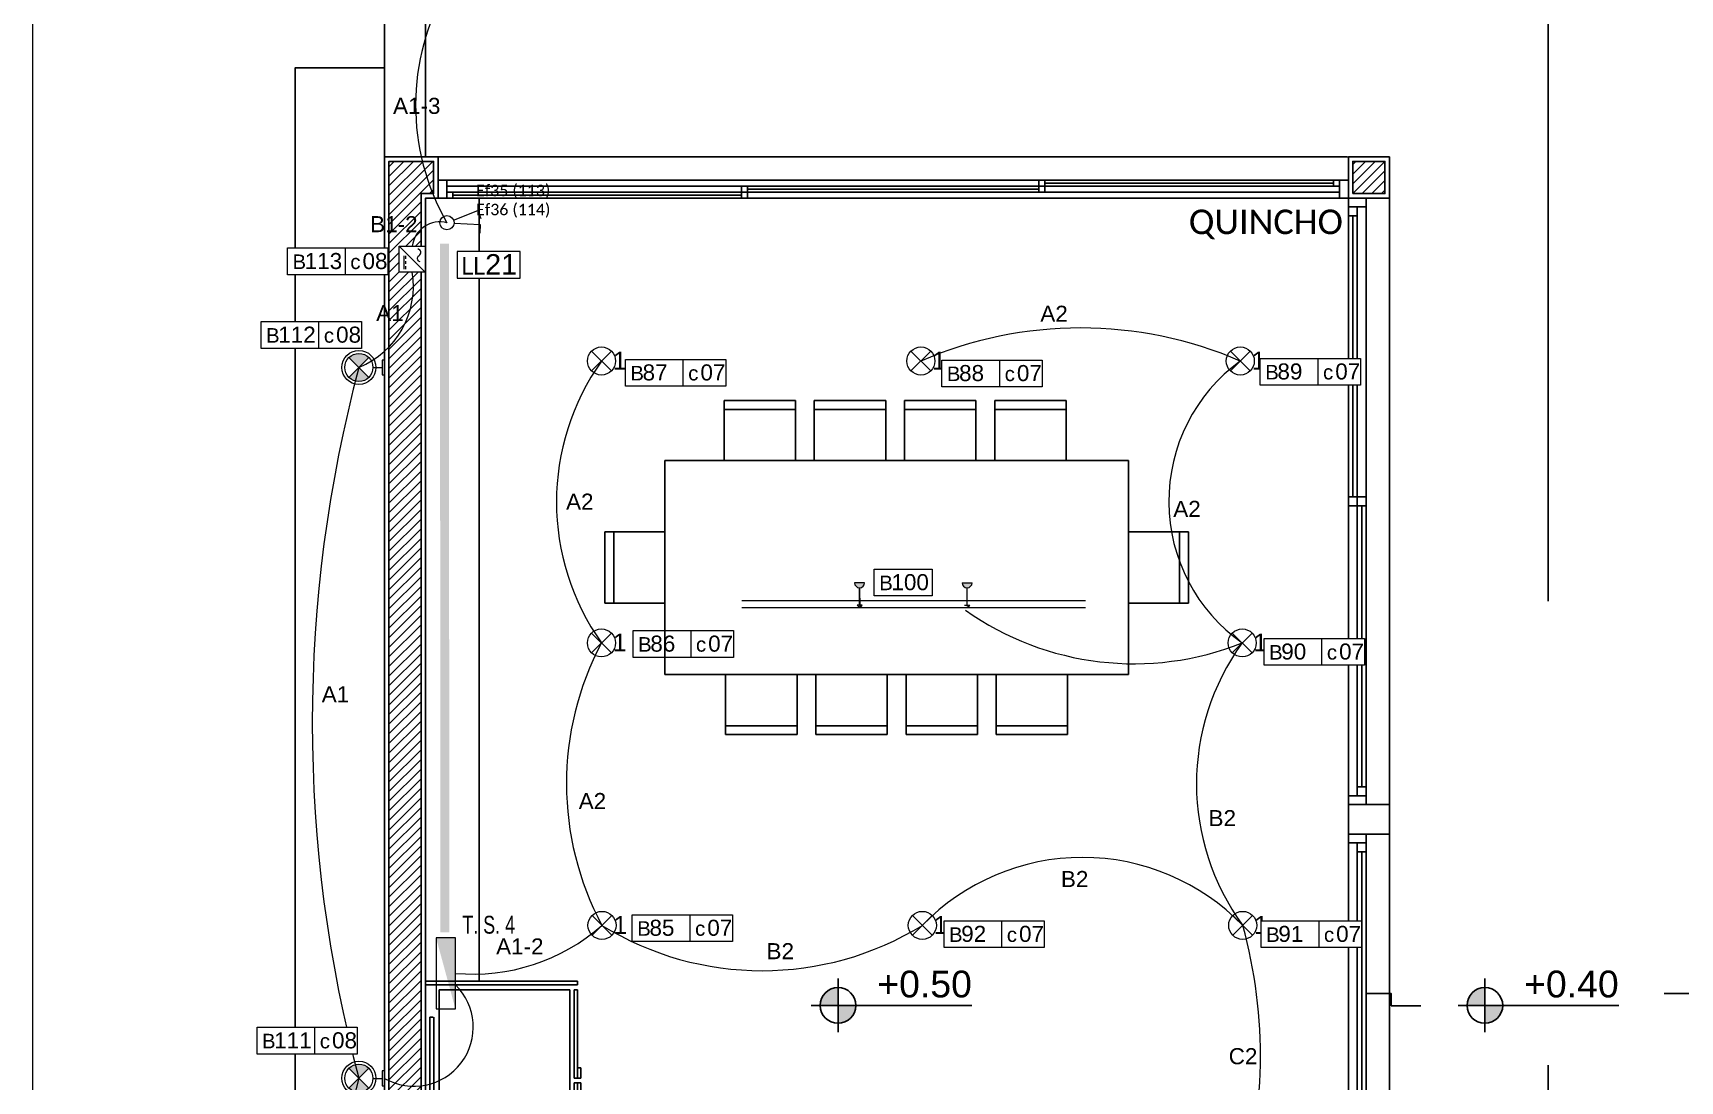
# Model space of a CAD drawing. Header units: millimetres. Extents: x 430 to 1353, y -204 to 152.
# Drawn here: x 641.06 to 650.29, y -39.14 to -33.26 of the extents above; entities that cross this region are included whole.
import ezdxf
from ezdxf.enums import TextEntityAlignment as Align

# ---------------------------------------------------------------- set-up
doc = ezdxf.new("R2010")
doc.units = ezdxf.units.MM
doc.linetypes.add('DASHED', pattern=[0.3, 0.17, -0.13])
doc.layers.get('0').update_dxf_attribs({"color": 250})
for name, color, linetype in [('A Eq. Movil', 252, 'Continuous'), ('AN - Designacion Corte 1-50', 252, 'Continuous'), ('AN - Designacion Nivel 1-50', 252, 'Continuous'), ('AR - Carpinteria', 252, 'Continuous'), ('AR - Equipamiento Fijo', 252, 'Continuous'), ('AR - Ht', 252, 'Continuous'), ('AR - Proyeccion', 252, 'DASHED'), ('AR - Vista 05', 252, 'Continuous'), ('AR - Vista 2', 252, 'Continuous'), ('AR - Vista 4', 252, 'Continuous'), ('AR-VISTA-1', 252, 'Continuous'), ('ND- ESPACIOS', 253, 'Continuous')]:
    doc.layers.add(name, color=color, linetype=linetype)
for name, color, linetype, lineweight in [('ND-Apliques', 1, 'Continuous', 15), ('ND-GLOBAL_Notas', 252, 'Continuous', 9), ('ND-IUG-C7', 230, 'Continuous', 13), ('ND-IUG-C8', 82, 'Continuous', 13), ('ND-LL_Num', 7, 'Continuous', 9), ('ND-Llaves', 92, 'Continuous', 9), ('ND-TABLEROS', 1, 'Continuous', 9), ('ND-texto', 251, 'Continuous', 15)]:
    doc.layers.add(name, color=color, linetype=linetype, lineweight=lineweight)
doc.styles.add('1', font='arial.ttf')
doc.styles.add('1.50 txt especificaciones', font='tahoma.ttf', dxfattribs={"height": 0.075})
doc.styles.add('50-TXT', font='GOTHIC.TTF', dxfattribs={"width": 0.75, "height": 0.1})
doc.styles.add('Arial', font='arial.ttf')
doc.styles.add('IMPLANTACION', font='arial.ttf', dxfattribs={"height": 0.3})
doc.styles.get("Standard").update_dxf_attribs({"font": 'arial.ttf'})
doc.styles.add('Texto Simbolos 1 50', font='arial.ttf', dxfattribs={"height": 0.15})

# ---------------------------------------------------------------- blocks, each defined once
blk = doc.blocks.new('Aplique_ext_caja 7x7')
for p, q in [((-0.0556, 0.0556), (0.0556, -0.0556)), ((-0.0556, -0.0556), (0.0556, 0.0556))]:
    blk.add_line(p, q)
blk.add_circle((0, 0), 0.0786)
blk = doc.blocks.new('*U413')
blk.add_blockref('Aplique_ext_caja 7x7', (0, 0))
at = {"insert": (0.0634, 0.0523), "char_height": 0.1, "attachment_point": 1, "style": 'IMPLANTACION'}
blk.add_mtext_dynamic_manual_height_columns('1', width=0.080108, gutter_width=0.5582, heights=[0], dxfattribs=at)
blk = doc.blocks.new('*U414')
blk.add_blockref('Aplique_ext_caja 7x7', (0, 0))
at = {"insert": (0.0634, 0.0523), "char_height": 0.1, "attachment_point": 1, "style": 'IMPLANTACION'}
blk.add_mtext_dynamic_manual_height_columns('1', width=0.080108, gutter_width=0.5582, heights=[0], dxfattribs=at)
blk = doc.blocks.new('*U415')
blk.add_blockref('Aplique_ext_caja 7x7', (0, 0))
at = {"insert": (0.0634, 0.0523), "char_height": 0.1, "attachment_point": 1, "style": 'IMPLANTACION'}
blk.add_mtext_dynamic_manual_height_columns('1', width=0.080108, gutter_width=0.5582, heights=[0], dxfattribs=at)
blk = doc.blocks.new('*U416')
blk.add_blockref('Aplique_ext_caja 7x7', (0, 0))
at = {"insert": (0.0634, 0.0523), "char_height": 0.1, "attachment_point": 1, "style": 'IMPLANTACION'}
blk.add_mtext_dynamic_manual_height_columns('1', width=0.080108, gutter_width=0.5582, heights=[0], dxfattribs=at)
blk = doc.blocks.new('*U417')
blk.add_blockref('Aplique_ext_caja 7x7', (0, 0))
at = {"insert": (0.0634, 0.0523), "char_height": 0.1, "attachment_point": 1, "style": 'IMPLANTACION'}
blk.add_mtext_dynamic_manual_height_columns('1', width=0.080108, gutter_width=0.5582, heights=[0], dxfattribs=at)
blk = doc.blocks.new('*U418')
blk.add_blockref('Aplique_ext_caja 7x7', (0, 0))
at = {"insert": (0.0634, 0.0523), "char_height": 0.1, "attachment_point": 1, "style": 'IMPLANTACION'}
blk.add_mtext_dynamic_manual_height_columns('1', width=0.080108, gutter_width=0.5582, heights=[0], dxfattribs=at)
blk = doc.blocks.new('*U419')
blk.add_blockref('Aplique_ext_caja 7x7', (0, 0))
at = {"insert": (0.0634, 0.0523), "char_height": 0.1, "attachment_point": 1, "style": 'IMPLANTACION'}
blk.add_mtext_dynamic_manual_height_columns('1', width=0.080108, gutter_width=0.5582, heights=[0], dxfattribs=at)
blk = doc.blocks.new('*U377')
blk.add_blockref('Aplique_ext_caja 7x7', (0, 0))
at = {"insert": (0.0634, 0.0523), "char_height": 0.1, "attachment_point": 1, "style": 'IMPLANTACION'}
blk.add_mtext_dynamic_manual_height_columns('1', width=0.080108, gutter_width=0.5582, heights=[0], dxfattribs=at)
blk = doc.blocks.new('Aplieque_Cielo-tierra')
h = blk.add_hatch(color=256)
h.dxf.hatch_style = 1
h.paths.add_polyline_path([(0.0004, 0.1432), (-0.0552, 0.1988, 0.293406), (-0.0733, 0.1157, 0.107717), (-0.0552, 0.0876)])
h.paths.add_polyline_path([(0.0741, 0.1706, 0.107717), (0.056, 0.1988), (0.0004, 0.1432), (0.056, 0.0876, 0.293406)])
for p, q in [((-0.0552, 0.1988), (0.056, 0.0876)), ((-0.0552, 0.0876), (0.056, 0.1988)), ((-0.0413, 0), (0.0413, 0)), ((-0.0003, 0.0645), (-0.0003, 0.0125))]:
    blk.add_line(p, q)
blk.add_lwpolyline([(-0.0413, 0), (0.041, 0), (0.041, 0.0125), (-0.0413, 0.0125)], close=True)
for radius in [0.0953, 0.0786]:
    blk.add_circle((0.0004, 0.1432), radius)
blk = doc.blocks.new('N_Boca')
at = {"ltscale": 0.5}
blk.add_wipeout([(0, 0.15), (0.324, 0.15), (0.324, 0), (0, 0)], dxfattribs=at)
blk.add_lwpolyline([(0, 0.15), (0.324, 0.15), (0.324, 0), (0, 0)], close=True, dxfattribs=at)
at = {"ltscale": 0.5, "insert": (0.0277, 0.1135), "char_height": 0.0816, "attachment_point": 1, "style": '1'}
blk.add_mtext_dynamic_manual_height_columns('B', width=0.06653, gutter_width=2.041, heights=[0], dxfattribs=at)
at = {"ltscale": 0.5, "style": '1'}
blk.add_attdef('BOCA', (0.0961, 0.0319), '', height=0.09, dxfattribs=at)
blk = doc.blocks.new('Fuente')
blk.add_wipeout([(0, 0.201), (0.201, 0.201), (0.201, 0), (0, 0)])
at = {"lineweight": 9}
for p, q in [((0, 0), (0.201, 0.201)), ((0.076, 0.049), (0.099, 0.049)), ((0.076, 0.035), (0.179, 0.035)), ((0.116, 0.049), (0.139, 0.049)), ((0.155, 0.049), (0.179, 0.049))]:
    blk.add_line(p, q, dxfattribs=at)
blk.add_lwpolyline([(0, 0.201), (0.201, 0.201), (0.201, 0), (0, 0)], close=True, dxfattribs=at)
blk.add_lwpolyline([(0.123, 0.161, -0.62928), (0.073, 0.153, 0.691702), (0.023, 0.144)], format="xyb", dxfattribs=at)
blk = doc.blocks.new('Llave_2_puntos')
for points in [[(0, 0.11), (0, 0.2563), (0.0478, 0.2563)], [(0.0166, 0.1064), (0.0773, 0.2395), (0.1208, 0.2197)]]:
    blk.add_lwpolyline(points)
blk.add_circle((0, 0.07), 0.04)
blk = doc.blocks.new('N_Llave')
at = {"ltscale": 0.5}
blk.add_wipeout([(0, 0), (0.3527, 0), (0.3527, 0.15), (0, 0.15)], dxfattribs=at)
blk.add_wipeout([(0, 0), (0.3527, 0), (0.3527, 0.15), (0, 0.15)], dxfattribs=at)
blk.add_lwpolyline([(0, 0), (0.3527, 0), (0.3527, 0.15), (0, 0.15)], close=True, dxfattribs=at)
at = {"ltscale": 0.5, "insert": (0.0235, 0.0196), "char_height": 0.1, "attachment_point": 7, "style": '1.50 txt especificaciones'}
blk.add_mtext_dynamic_manual_height_columns('LL', width=0.024788, gutter_width=0.2779, heights=[0], dxfattribs=at)
at = {"ltscale": 0.5, "style": '1'}
blk.add_attdef('00', text='', height=1, dxfattribs=at).set_placement((0.1573, 0.0205), (0.3358, 0.0205), align=Align.ALIGNED)
blk = doc.blocks.new('Designacion Nivel Planta 1 50')
h = blk.add_hatch(color=256)
h.dxf.hatch_style = 1
h.paths.add_polyline_path([(0, 0.1, 0.414214), (-0.1, 0), (0, 0)])
h.paths.add_polyline_path([(0.1, 0), (0, 0), (0, -0.1, 0.414214)])
for p, q in [((0, -0.15), (0, 0.15)), ((0.75, 0), (-0.15, 0))]:
    blk.add_line(p, q)
blk.add_circle((0, 0), 0.1)
at = {"style": 'Texto Simbolos 1 50'}
blk.add_attdef('NIVEL', text='', height=0.15, dxfattribs=at).set_placement((0.75, 0), align=Align.BOTTOM_RIGHT)
blk = doc.blocks.new('Muko07pl')
at = {"color": 0, "linetype": 'ByBlock'}
for p, q in [((-0.2678, 0), (0.2238, 0)), ((-0.2678, -0.0155), (-0.2678, 0)), ((0.2238, -0.0155), (0.2238, 0)), ((-0.3983, -0.0443), (0.3543, -0.0443)), ((-0.3983, -0.6643), (-0.3983, -0.0443)), ((-0.2678, -0.0177), (0.2238, -0.0177)), ((0.3543, -0.0443), (0.3543, -0.6643)), ((0.3543, -0.6643), (-0.3983, -0.6643)), ((-0.3983, -0.6864), (-0.0886, -0.6864)), ((-0.3983, -0.7019), (-0.3983, -0.6864)), ((-0.3983, -0.7019), (-0.0886, -0.7019)), ((-0.1383, -0.7019), (-0.0886, -0.7019)), ((-0.1383, -0.7174), (-0.1383, -0.7019)), ((-0.0886, -0.7019), (-0.0886, -0.6864)), ((-0.0886, -0.7174), (-0.0886, -0.7019)), ((-0.0663, -0.6864), (0.3543, -0.6864)), ((-0.0663, -0.7019), (-0.0663, -0.6864)), ((-0.0663, -0.7174), (-0.0663, -0.7019)), ((-0.0663, -0.7019), (-0.0166, -0.7019)), ((-0.0663, -0.7019), (0.3543, -0.7019)), ((-0.0166, -0.7174), (-0.0166, -0.7019)), ((0.3543, -0.7019), (0.3543, -0.6864)), ((-0.1383, -0.7174), (-0.0886, -0.7174)), ((-0.0663, -0.7174), (-0.0166, -0.7174))]:
    blk.add_line(p, q, dxfattribs=at)
blk = doc.blocks.new('*U493')
at = {"color": 8}
for p, q in [((1.675, 0.025), (0.1, 0.025)), ((1.725, 0.075), (3.3, 0.075))]:
    blk.add_line(p, q, dxfattribs=at)
at = {"layer": 'AR - Carpinteria'}
for p, q in [((0.05, 0.1), (3.35, 0.1)), ((0.05, 0), (3.35, 0)), ((0.1, 0.05), (1.675, 0.05)), ((3.3, 0.05), (1.725, 0.05))]:
    blk.add_line(p, q, dxfattribs=at)
for points in [[(0, 0), (0.05, 0), (0.05, 0.1), (0, 0.1)], [(1.725, 0.1), (1.675, 0.1), (1.675, 0.05), (1.725, 0.05)], [(3.35, 0.1), (3.3, 0.1), (3.3, 0.05), (3.35, 0.05)], [(3.35, 0), (3.4, 0), (3.4, 0.1), (3.35, 0.1)], [(0.05, 0), (0.1, 0), (0.1, 0.05), (0.05, 0.05)], [(1.675, 0), (1.725, 0), (1.725, 0.05), (1.675, 0.05)]]:
    blk.add_lwpolyline(points, close=True, dxfattribs=at)
blk = doc.blocks.new('*U495')
for p, q in [((0, 0.1), (5.1, 0.1)), ((0, 0.1), (0, 0)), ((0.05, 0.1), (0.05, 0)), ((5.05, 0.1), (5.05, 0)), ((5.1, 0.1), (5.1, 0)), ((0, 0), (5.1, 0)), ((0.05, 0.0667), (5.05, 0.0667)), ((0.05, 0.0333), (5.05, 0.0333))]:
    blk.add_line(p, q)
at = {"color": 8}
for p, q in [((0.0833, 0.0167), (1.7, 0.0167)), ((1.7333, 0.05), (3.3667, 0.05)), ((3.4, 0.0833), (5.0167, 0.0833))]:
    blk.add_line(p, q, dxfattribs=at)
for points in [[(3.3667, 0.0667), (3.4, 0.0667), (3.4, 0.1), (3.3667, 0.1)], [(5.0167, 0.0667), (5.05, 0.0667), (5.05, 0.1), (5.0167, 0.1)], [(0.0833, 0), (0.05, 0), (0.05, 0.0333), (0.0833, 0.0333)], [(1.7, 0.0333), (1.7333, 0.0333), (1.7333, 0.0667), (1.7, 0.0667)], [(1.7, 0), (1.7333, 0), (1.7333, 0.0333), (1.7, 0.0333)], [(3.3667, 0.0333), (3.4, 0.0333), (3.4, 0.0667), (3.3667, 0.0667)]]:
    blk.add_lwpolyline(points, close=True)
blk = doc.blocks.new('PLANTA BAJA')
at = {"layer": 'AR - Ht', "true_color": 0x383838, "transparency": 33554610}
h = blk.add_hatch(dxfattribs=at)
h.set_pattern_fill('ANSI31', color=250, scale=0.012)
h.set_pattern_definition([(45, (-605.2518, -51.777135), (-0.0269407684, 0.0269407684), [])])
h.paths.add_polyline_path([(23.605, 24.735), (23.425, 24.735), (23.425, 24.69), (22.52, 24.69), (22.52, 24.6304), (22.7591, 24.6304), (22.7591, 24.5804), (22.52, 24.5804), (22.52, 24.52), (23.425, 24.52), (23.425, 24.45), (23.605, 24.45)])
h.paths.add_polyline_path([(18.205, 30.805), (18.025, 30.805), (18.025, 30.625), (18.205, 30.625)])
h.paths.add_polyline_path([(0.205, 16.225), (1.215, 16.225), (1.215, 16.405), (0.025, 16.405), (0.025, 10.52), (0.205, 10.52), (0.205, 11.8904), (0.205, 13.0025), (1.1975, 13.0025), (1.1975, 13.0679), (0.5175, 13.0679), (0.5175, 13.1179), (1.1975, 13.1179), (1.1975, 13.1825), (0.205, 13.1825), (0.205, 14.9569), (0.82, 14.9569), (0.82, 15.0769), (0.205, 15.0769)])
h.paths.add_polyline_path([(4.45, 16.405), (2.165, 16.405), (2.165, 16.225), (3.625, 16.225), (3.625, 13.1825), (2.6375, 13.1825), (2.6375, 13.1179), (3.3175, 13.1179), (3.3175, 13.0679), (2.6375, 13.0679), (2.6375, 13.0025), (3.625, 13.0025), (3.625, 12.015), (3.805, 12.015), (3.805, 16.225), (4.45, 16.225)])
h.paths.add_polyline_path([(7.455, 16.405), (5.5, 16.405), (5.5, 16.225), (7.455, 16.225)])
h.paths.add_polyline_path([(7.34, 11.005), (3.805, 11.005), (3.805, 11.075), (3.625, 11.075), (3.625, 10.825), (4.155, 10.825), (4.155, 8.47), (3.625, 8.47), (3.625, 8.35), (4.275, 8.35), (4.275, 10.825), (7.22, 10.825), (7.22, 7.405), (7.225, 7.405), (7.225, 0.025), (7.405, 0.025), (7.405, 7.225), (7.475, 7.225), (7.475, 7.405), (7.34, 7.405)])
h.paths.add_polyline_path([(3.805, 7.405), (2.615, 7.405), (2.615, 7.8154), (2.495, 7.8154), (2.495, 7.405), (0.205, 7.405), (0.205, 7.96), (0.025, 7.96), (0.025, 0.025), (0.205, 0.025), (0.205, 7.225), (3.805, 7.225)])
h.paths.add_polyline_path([(11.69, 7.405), (9.89, 7.405), (9.725, 7.405), (9.725, 7.225), (11.69, 7.225)])
h.paths.add_polyline_path([(14.62, 11.005), (10.81, 11.005), (10.81, 10.825), (14.62, 10.825)])
h.paths.add_polyline_path([(18.225, 11.005), (15.875, 11.005), (15.875, 10.825), (18.055, 10.825), (18.055, 9.505), (17.475, 9.505), (17.475, 9.175), (17.215, 9.175), (17.215, 9.055), (18.055, 9.055), (18.055, 7.405), (17.47, 7.405), (17.47, 7.225), (18.035, 7.225), (18.195, 7.225), (18.22, 7.225), (18.22, 7.405), (18.175, 7.405), (18.175, 10.825), (18.225, 10.825)])
h.paths.add_polyline_path([(18.055, 9.425), (18.055, 9.175), (17.555, 9.175), (17.555, 9.425)], flags=16)
h.paths.add_polyline_path([(16.42, 7.405), (16.375, 7.405), (16.375, 9.95), (16.255, 9.95), (16.255, 7.405), (13.74, 7.405), (13.74, 7.225), (14.29, 7.225), (14.29, 5.415), (14.74, 5.415), (14.74, 7.225), (16.395, 7.225), (16.42, 7.2251)])
h.paths.add_polyline_path([(23.605, 16.405), (21.57, 16.405), (21.57, 16.225), (23.425, 16.225), (23.425, 11.685), (19.375, 11.685), (19.375, 12.365), (19.255, 12.365), (19.17, 12.365), (19.17, 12.245), (19.255, 12.245), (19.255, 11.005), (19.165, 11.005), (19.165, 10.825), (19.375, 10.825), (19.375, 11.565), (23.425, 11.565), (23.425, 7.405), (21.57, 7.405), (21.57, 7.225), (23.605, 7.225)])
h.paths.add_polyline_path([(18.22, 16.405), (17.91, 16.405), (17.91, 16.225), (18.055, 16.225), (18.055, 12.25), (18.22, 12.25), (18.22, 12.36), (18.175, 12.36), (18.175, 16.225), (18.22, 16.225)])
h.paths.add_polyline_path([(21.77, 23.57), (20.7625, 23.57), (20.7625, 23.535), (21.3625, 23.535), (21.3625, 23.435), (20.7625, 23.435), (20.7625, 23.4), (21.66, 23.4), (21.66, 23.165), (21.77, 23.165)])
h.paths.add_polyline_path([(18.9175, 23.535), (19.5125, 23.535), (19.5125, 23.57), (18.215, 23.57), (18.215, 23.615), (18.025, 23.615), (18.025, 19.825), (18.23, 19.825), (18.255, 19.825), (18.255, 20.005), (18.205, 20.005), (18.205, 23.4), (19.5125, 23.4), (19.5125, 23.435), (18.9175, 23.435)])
h.paths.add_polyline_path([(23.605, 30.805), (23.355, 30.805), (23.355, 30.625), (23.425, 30.625), (23.425, 26.15), (21.66, 26.15), (21.66, 24.52), (21.77, 24.52), (21.77, 26.04), (23.425, 26.04), (23.425, 25.785), (23.605, 25.785)])
h.paths.add_polyline_path([(3.825, 20.005), (2.3749, 20.005), (2.3749, 20.055), (2.265, 20.055), (2.265, 20.005), (0.205, 20.005), (0.205, 20.055), (0.025, 20.055), (0.025, 19.825), (3.825, 19.825)])
h.paths.add_polyline_path([(5.605, 23.61), (5.425, 23.61), (5.425, 20.005), (5.375, 20.005), (5.375, 19.825), (5.4, 19.825), (5.605, 19.825)])
h.paths.add_polyline_path([(5.605, 30.805), (5.425, 30.805), (5.425, 30.625), (5.605, 30.625)])
h.paths.add_polyline_path([(0.21, 21.41), (0.21, 21.66), (0.36, 21.66), (0.36, 21.41)], flags=16)
h.paths.add_polyline_path([(0.435, 21.66), (2.2649, 21.66), (2.2649, 20.905), (2.3749, 20.905), (2.3749, 21.66), (4.055, 21.66), (4.055, 20.96), (4.165, 20.96), (4.165, 21.635), (4.165, 22.685), (4.015, 22.685), (4.015, 21.77), (1.965, 21.77), (1.965, 22.685), (1.815, 22.685), (1.815, 21.77), (0.42, 21.77), (0.205, 21.77), (0.205, 30.625), (0.275, 30.625), (0.275, 30.805), (0.23, 30.805), (0.025, 30.805), (0.025, 21.085), (0.205, 21.085), (0.205, 21.335), (0.435, 21.335)])
h.paths.add_polyline_path([(1.995, 8.7404), (1.995, 9.055), (2.445, 9.055), (2.445, 8.7404)], flags=16)
h.paths.add_polyline_path([(2.615, 9.035), (2.615, 9.175), (0.205, 9.175), (0.205, 9.47), (0.025, 9.47), (0.025, 9.035), (0.025, 9.01), (0.205, 9.01), (0.205, 9.055), (1.915, 9.055), (1.915, 8.6604), (2.615, 8.6604)])
h.paths.add_polyline_path([(23.425, 21.935), (23.17, 21.935), (23.17, 22.09), (23.425, 22.09)], flags=16)
h.paths.add_polyline_path([(23.605, 23.4), (23.425, 23.4), (23.425, 23.335), (22.62, 23.335), (22.62, 23.2754), (22.8591, 23.2754), (22.8591, 23.2254), (22.62, 23.2254), (22.62, 23.165), (23.425, 23.165), (23.425, 22.165), (23.095, 22.165), (23.095, 21.935), (21.795, 21.935), (21.66, 21.935), (21.66, 21.865), (21.795, 21.865), (23.425, 21.865), (23.425, 20.005), (21.77, 20.005), (21.77, 21.115), (21.66, 21.115), (21.66, 20.005), (21.605, 20.005), (21.605, 19.825), (21.64, 19.825), (23.605, 19.825)])
at = {"layer": 'AR - Carpinteria'}
for p, q in [((5.3946, 30.83), (0.3, 30.83)), ((5.63, 23.635), (5.63, 30.6))]:
    blk.add_line(p, q, dxfattribs=at)
blk.add_lwpolyline([(5.4, 27.2), (5.63, 27.2), (5.63, 27.035), (5.4, 27.035)], close=True, dxfattribs=at)
at = {"layer": 'AR - Proyeccion', "ltscale": 20}
blk.add_lwpolyline([(0, 30.83), (0, 31.74), (6.52, 31.74), (6.52, 20.03), (17.09, 20.03), (17.09, 31.74), (23.63, 31.74), (23.63, 30.83)], dxfattribs=at)
at = {"layer": 'AR - Vista 05'}
for p, q in [((0.53, 30.6), (0.23, 30.6)), ((0.53, 26.21), (0.53, 30.6)), ((0.23, 26.21), (1.0818, 26.21)), ((1.0818, 26.21), (1.0818, 26.19)), ((1.0818, 26.19), (0.23, 26.19))]:
    blk.add_line(p, q, dxfattribs=at)
blk.add_lwpolyline([(0.23, 21.795), (0.23, 30.6), (0.3, 30.6), (0.3, 30.83), (0.23, 30.83), (0, 30.83), (0, 21.08)], dxfattribs=at)
blk.add_lwpolyline([(5.4, 30.6), (5.4, 30.83), (5.63, 30.83), (5.63, 30.6)], close=True, dxfattribs=at)
at = {"layer": 'AR - Vista 2'}
blk.add_lwpolyline([(0, 30.83), (0, 36.24), (0.23, 36.24), (0.23, 30.83)], dxfattribs=at)
at = {"layer": 'AR - Vista 4'}
blk.add_lwpolyline([(0.205, 21.77), (0.205, 30.625), (0.275, 30.625), (0.275, 30.805), (0.23, 30.805), (0.025, 30.805), (0.025, 21.105)], dxfattribs=at)
blk.add_lwpolyline([(5.425, 30.625), (5.425, 30.805), (5.605, 30.805), (5.605, 30.625)], close=True, dxfattribs=at)
at = {"layer": 'AR-VISTA-1'}
blk.add_lwpolyline([(0, 19.3), (-0.5, 19.3), (-0.5, 30.83), (-0.5, 31.33), (-0.0056, 31.33)], dxfattribs=at)
at = {"layer": 'AR - Carpinteria'}
blk.add_blockref('*U495', (0.3, 30.6), dxfattribs=at)
at = {"layer": 'AR - Carpinteria', "rotation": 270}
blk.add_blockref('*U493', (5.4, 30.6), dxfattribs=at)
at = {"layer": 'AR - Carpinteria', "xscale": -1, "rotation": 270}
blk.add_blockref('*U493', (5.4, 23.635), dxfattribs=at)
at = {"layer": 'AR - Equipamiento Fijo', "xscale": 1.178129104726381, "yscale": 1.178129104726381, "zscale": 1.178129104726381, "rotation": 90}
blk.add_blockref('Muko07pl', (0.2549, 25.7447), dxfattribs=at)
blk = doc.blocks.new('FGSDGSD')
for p, q in [((2422.4898, 1624.7408), (2422.4898, 1625.077)), ((2422.4898, 1625.077), (2422.8898, 1625.077)), ((2422.8898, 1625.077), (2422.8898, 1624.7408)), ((2422.4898, 1625.027), (2422.8898, 1625.027)), ((2422.0898, 1624.7408), (2422.0898, 1622.1446)), ((2423.2898, 1624.7408), (2422.0898, 1624.7408)), ((2423.2898, 1622.1446), (2423.2898, 1624.7408)), ((2421.7535, 1624.4008), (2422.0898, 1624.4008)), ((2421.7535, 1624.0008), (2421.7535, 1624.4008)), ((2421.8035, 1624.0008), (2421.8035, 1624.4008)), ((2423.626, 1624.4092), (2423.2898, 1624.4092)), ((2423.576, 1624.0092), (2423.576, 1624.4092)), ((2423.626, 1624.0092), (2423.626, 1624.4092)), ((2422.0898, 1624.0008), (2421.7535, 1624.0008)), ((2423.2898, 1624.0092), (2423.626, 1624.0092)), ((2421.7535, 1623.8954), (2422.0898, 1623.8954)), ((2421.7535, 1623.4954), (2421.7535, 1623.8954)), ((2421.8035, 1623.4954), (2421.8035, 1623.8954)), ((2423.626, 1623.9038), (2423.2898, 1623.9038)), ((2423.576, 1623.5038), (2423.576, 1623.9038)), ((2423.626, 1623.5038), (2423.626, 1623.9038)), ((2422.0898, 1623.4954), (2421.7535, 1623.4954)), ((2423.2898, 1623.5038), (2423.626, 1623.5038)), ((2421.7535, 1623.39), (2422.0898, 1623.39)), ((2421.7535, 1622.99), (2421.7535, 1623.39)), ((2421.8035, 1622.99), (2421.8035, 1623.39)), ((2423.626, 1623.3984), (2423.2898, 1623.3984)), ((2423.576, 1622.9984), (2423.576, 1623.3984)), ((2423.626, 1622.9984), (2423.626, 1623.3984)), ((2423.2898, 1622.9984), (2423.626, 1622.9984)), ((2422.0898, 1622.99), (2421.7535, 1622.99)), ((2422.0898, 1622.8846), (2421.7535, 1622.8846)), ((2421.7535, 1622.8846), (2421.7535, 1622.4846)), ((2421.8035, 1622.8846), (2421.8035, 1622.4846)), ((2423.2898, 1622.893), (2423.626, 1622.893)), ((2423.576, 1622.893), (2423.576, 1622.493)), ((2423.626, 1622.893), (2423.626, 1622.493)), ((2421.7535, 1622.4846), (2422.0898, 1622.4846)), ((2423.626, 1622.493), (2423.2898, 1622.493)), ((2422.0898, 1622.1446), (2423.2898, 1622.1446)), ((2422.4898, 1622.1446), (2422.4898, 1621.8083)), ((2422.8898, 1621.8083), (2422.8898, 1622.1446)), ((2422.4898, 1621.8583), (2422.8898, 1621.8583)), ((2422.4898, 1621.8083), (2422.8898, 1621.8083))]:
    blk.add_line(p, q)
blk = doc.blocks.new('Circuito')
at = {"ltscale": 0.5}
blk.add_wipeout([(0, 0.15), (0.2376, 0.15), (0.2376, 0), (0, 0)], dxfattribs=at)
blk.add_lwpolyline([(0, 0.15), (0.2376, 0.15), (0.2376, 0), (0, 0)], close=True, dxfattribs=at)
at = {"ltscale": 0.5, "insert": (0.0277, 0.1135), "char_height": 0.0816, "attachment_point": 1, "style": '1'}
blk.add_mtext_dynamic_manual_height_columns('c', width=0.06653, gutter_width=2.041, heights=[0], dxfattribs=at)
at = {"ltscale": 0.5, "style": '1'}
blk.add_attdef('BOCA', (0.0961, 0.0319), '', height=0.09, dxfattribs=at)

msp = doc.modelspace()

# ---------------------------------------------------------------- hatches: boundary and pattern name
at = {"layer": 'ND-Apliques'}
h = msp.add_hatch(color=256, dxfattribs=at)
h.dxf.hatch_style = 1
h.paths.add_polyline_path([(643.3978, -38.3036), (643.395, -34.4431), (643.3451, -34.4432), (643.3478, -38.3036)])
h = msp.add_hatch(color=256, dxfattribs=at)
h.dxf.hatch_style = 1
h.paths.add_polyline_path([(645.7233, -36.345), (645.6678, -36.345, 1)])
h.paths.add_polyline_path([(645.6955, -36.484), (645.7096, -36.47), (645.6815, -36.47)])
h = msp.add_hatch(color=256, dxfattribs=at)
h.dxf.hatch_style = 1
h.paths.add_polyline_path([(646.3263, -36.345), (646.2708, -36.345, 1)])
h.paths.add_polyline_path([(646.3127, -36.47), (646.2845, -36.47), (646.2986, -36.484)])
at = {"layer": 'ND-TABLEROS'}
h = msp.add_hatch(color=256, dxfattribs=at)
h.dxf.hatch_style = 1
h.paths.add_polyline_path([(643.4313, -38.3356), (643.3237, -38.3356), (643.4313, -38.7321)])

# ---------------------------------------------------------------- linework, layer by layer
at = {"layer": 'AN - Designacion Corte 1-50'}
for points in [[(648.8404, -38.7151), (648.6742, -38.7151), (648.6742, -38.6472), (648.5295, -38.6472)], [(650.5154, -38.7151), (650.3492, -38.7151), (650.3492, -38.6472), (650.2045, -38.6472)]]:
    msp.add_lwpolyline(points, dxfattribs=at)
at = {"layer": 'ND-Apliques'}
for p, q in [((645.7233, -36.345), (645.6678, -36.345)), ((646.2708, -36.345), (646.3263, -36.345)), ((645.0359, -36.444), (646.9612, -36.444)), ((645.6955, -36.47), (645.6955, -36.3727)), ((645.6986, -36.484), (645.6973, -36.3741)), ((646.2986, -36.47), (646.2986, -36.3727)), ((645.0359, -36.484), (646.9612, -36.484)), ((645.6955, -36.484), (645.6815, -36.47)), ((645.7096, -36.47), (645.6815, -36.47)), ((645.6955, -36.484), (645.7096, -36.47)), ((646.2845, -36.47), (646.3127, -36.47)), ((646.2986, -36.484), (646.3127, -36.47))]:
    msp.add_line(p, q, dxfattribs=at)
for centre in [(645.6955, -36.345), (646.2986, -36.345)]:
    msp.add_arc(centre, 0.0277, 180, 0, dxfattribs=at)
at = {"layer": 'ND-GLOBAL_Notas'}
msp.add_lwpolyline([(641.0647, -25.4423), (668.7291, -25.4423), (668.7291, -66.7575), (641.0647, -66.7575)], close=True, dxfattribs=at)
at = {"layer": 'ND-IUG-C7'}
for centre, radius, start, end in [((646.9341, -37.1687), 2.2524, 66.59529, 113.40472), ((645.3607, -35.8919), 1.3631, 144.57086, 215.41637), ((648.3998, -35.8879), 0.9717, 125.98441, 234.78912), ((647.2332, -35.1664), 1.6322, 234.69719, 291.80577), ((645.7402, -37.4707), 1.6864, 152.10681, 208.09927), ((648.9275, -37.4715), 1.3443, 144.02861, 216.17745), ((646.9449, -39.1317), 1.2476, 44.00287, 135.99713), ((643.5306, -37.4482), 1.0902, 264.77371, 311.47319), ((645.203, -38.9969), 2.739, 342.45244, 15.4973)]:
    msp.add_arc(centre, radius, start, end, dxfattribs=at)
at = {"layer": 'ND-IUG-C8'}
for centre, radius, start, end in [((644.5309, -33.668), 1.3225, 149.786, 209.86933), ((650.3591, -37.1297), 7.7292, 165.06389, 194.93611), ((643.1998, -38.8352), 0.3315, 240.03342, 45.69528), ((650.2751, -41.1178), 7.6491, 164.87399, 195.03082)]:
    msp.add_arc(centre, radius, start, end, dxfattribs=at)
at = {"layer": 'ND-TABLEROS'}
msp.add_lwpolyline([(643.3237, -38.7321), (643.4313, -38.7321), (643.4313, -38.3356), (643.3237, -38.3356)], close=True, dxfattribs=at)

# ---------------------------------------------------------------- block references
at = {"layer": 'AN - Designacion Nivel 1-50'}
for p, values in [((645.5752, -38.7137), {'NIVEL': '+0.50'}), ((649.199, -38.7137), {'NIVEL': '+0.40'})]:
    msp.add_blockref('Designacion Nivel Planta 1 50', p, dxfattribs=at).add_auto_attribs(values)
at = {"layer": 'AR - Vista 05'}
msp.add_blockref('PLANTA BAJA', (643.0342, -64.788), dxfattribs=at)
at = {"layer": 'ND-Apliques', "rotation": 90.00000000000001}
for p in [(643.0342, -35.138), (643.0342, -39.1222)]:
    msp.add_blockref('Aplieque_Cielo-tierra', p, dxfattribs=at)
at = {"layer": 'ND-Apliques'}
for name, p in [('*U413', (644.25, -35.1016)), ('*U416', (646.0394, -35.1016)), ('*U414', (647.8288, -35.1016)), ('*U419', (644.2498, -36.6818)), ('*U417', (647.8395, -36.6818)), ('*U418', (644.2527, -38.265)), ('*U377', (646.0475, -38.265)), ('*U415', (647.8424, -38.265))]:
    msp.add_blockref(name, p, dxfattribs=at)
at = {"layer": 'ND-Llaves', "rotation": 291.4773468594154}
msp.add_blockref('Llave_2_puntos', (643.3189, -34.3523), dxfattribs=at)

# ---------------------------------------------------------------- texts
at = {"layer": 'ND- ESPACIOS', "insert": (647.54, -34.2529), "char_height": 0.15, "attachment_point": 1, "rotation": 0.00461}
msp.add_mtext_dynamic_manual_height_columns('{\\fCalibri|b0|i0|c0|p34;\\H0.91667x;QUINCHO}', width=1.191821, gutter_width=10.1758, heights=[0.3575], dxfattribs=at)
at = {"layer": 'ND-LL_Num', "insert": (643.5475, -34.1135), "char_height": 0.07, "attachment_point": 1, "rotation": 0.00461}
msp.add_mtext_dynamic_manual_height_columns('{\\fCalibri|b0|i0|c0|p34;\\H0.91667x;Ef35 (113)\\PEf36 (114)}', width=0.67411, gutter_width=10.291, heights=[0.3548], dxfattribs=at)
at = {"layer": 'ND-TABLEROS', "style": '50-TXT', "width": 0.75}
msp.add_text('T. S. 4', height=0.1, dxfattribs=at).set_placement((643.4703, -38.3114, 0))
at = {"layer": 'ND-texto', "style": 'Arial'}
for s, p in [('A1-3', (643.0823, -33.7164)), ('B1-2', (642.9541, -34.3796)), ('A1', (642.9876, -34.8779)), ('A2', (646.7086, -34.8817)), ('A2', (644.0516, -35.9348)), ('A2', (647.4535, -35.9754)), ('A1', (642.6828, -37.0145)), ('A2', (644.1224, -37.613)), ('B2', (647.651, -37.7087)), ('B2', (646.8239, -38.0502)), ('A1-2', (643.6597, -38.428)), ('B2', (645.1747, -38.4546)), ('C2', (647.764, -39.0432))]:
    msp.add_text(s, height=0.09, dxfattribs=at).set_placement(p)

# ---------------------------------------------------------------- next in the draw order: block references
at = {"layer": 'ND-Apliques', "xscale": 0.7253991585020317, "yscale": 0.7253991585020317, "zscale": 0.7253991585020317, "rotation": 270}
msp.add_blockref('Fuente', (643.1169, -34.457), dxfattribs=at)
at = {"layer": 'ND-IUG-C7'}
for p, values in [((644.3842, -35.2424), {'BOCA': '87'}), ((646.1573, -35.2461), {'BOCA': '88'}), ((647.9409, -35.2369), {'BOCA': '89'}), ((644.4276, -36.7627), {'BOCA': '86'}), ((647.9624, -36.807), {'BOCA': '90'}), ((644.4227, -38.3552), {'BOCA': '85'}), ((646.1693, -38.3895), {'BOCA': '92'}), ((647.9459, -38.3895), {'BOCA': '91'})]:
    msp.add_blockref('N_Boca', p, dxfattribs=at).add_auto_attribs(values)
at = {"layer": 'ND-IUG-C8'}
for p, values in [((642.4912, -34.6181), {'BOCA': '113'}), ((642.343, -35.0308), {'BOCA': '112'}), ((642.3202, -38.9862), {'BOCA': '111'})]:
    msp.add_blockref('N_Boca', p, dxfattribs=at).add_auto_attribs(values)
at = {"layer": 'ND-LL_Num'}
ref = msp.add_blockref('N_Llave', (643.4411, -34.6379), dxfattribs=at)
ref.add_attrib('00', '21', dxfattribs={"layer": '0', "ltscale": 0.5, "height": 0.11484, "style": '1'}).set_placement((643.5985, -34.6174), (643.7769, -34.6174), align=Align.ALIGNED)

# ---------------------------------------------------------------- next in the draw order: linework, layer by layer
at = {"layer": 'ND-IUG-C8'}
msp.add_arc((643.3442, -34.477), 0.1555, 75.14819, 172.63616, dxfattribs=at)

# ---------------------------------------------------------------- next in the draw order: block references
at = {"layer": 'A Eq. Movil', "ltscale": 0.5, "rotation": 90.00025464849932}
msp.add_blockref('FGSDGSD', (2269.357, -2458.9421), dxfattribs=at)
at = {"layer": 'ND-IUG-C7'}
for p in [(644.7082, -35.2424), (646.4813, -35.2461), (648.2648, -35.2369), (648.2863, -36.807), (644.7467, -38.3552), (646.4932, -38.3895), (648.2699, -38.3895)]:
    msp.add_blockref('Circuito', p, dxfattribs=at).add_auto_attribs({'BOCA': '07'})
at = {"layer": 'ND-IUG-C8'}
for p in [(642.8152, -34.6181), (642.667, -35.0308), (642.6442, -38.9862)]:
    msp.add_blockref('Circuito', p, dxfattribs=at).add_auto_attribs({'BOCA': '08'})

# ---------------------------------------------------------------- next in the draw order: linework, layer by layer
at = {"layer": 'ND-IUG-C7'}
msp.add_arc((645.1501, -36.8059), 1.713, 238.40644, 301.59356, dxfattribs=at)
at = {"layer": 'ND-IUG-C8'}
msp.add_arc((642.7025, -34.6813), 0.4938, 292.45407, 9.1086, dxfattribs=at)

# ---------------------------------------------------------------- next in the draw order: block references
at = {"layer": 'ND-IUG-C7'}
for name, p, values in [('N_Boca', (645.7784, -36.4181), {'BOCA': '100'}), ('Circuito', (644.7516, -36.7627), {'BOCA': '07'})]:
    msp.add_blockref(name, p, dxfattribs=at).add_auto_attribs(values)

doc.saveas('drawing.dxf')
